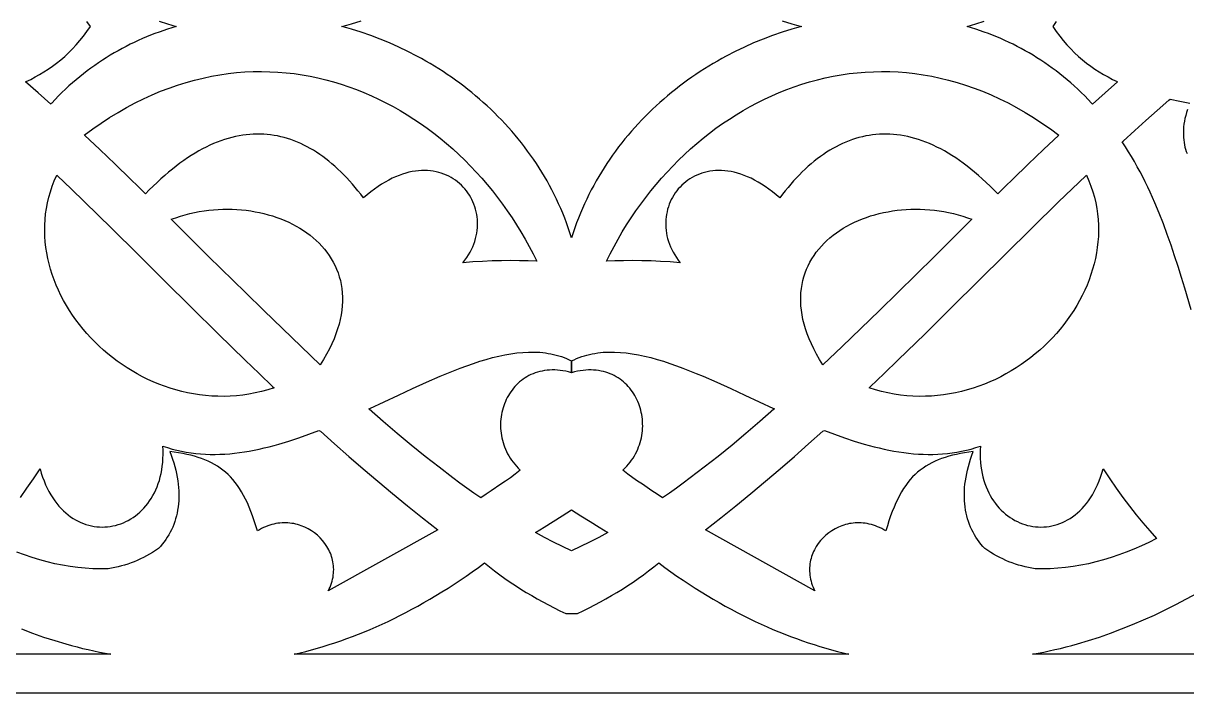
# Model space of a CAD drawing. Extents: x -170 to 170, y -20 to 44.
# Drawn here: x -111.3 to -55.6, y -20.5 to 11.5 of the extents above; entities that cross this region are included whole.
import ezdxf

# ---------------------------------------------------------------- set-up
doc = ezdxf.new("R2010")
doc.units = 0
doc.header["$MEASUREMENT"] = 0
doc.layers.add('LAYER_1', color=18, linetype='CONTINUOUS')

msp = doc.modelspace()

# ---------------------------------------------------------------- linework, layer by layer
at = {"layer": 'LAYER_1'}
for points in [[(-104.781, 11.623), (-104.376, 11.486), (-103.967, 11.362), (-104.376, 11.238), (-104.781, 11.101), (-104.982, 11.027), (-105.183, 10.95), (-105.382, 10.869), (-105.58, 10.785), (-105.777, 10.698), (-105.973, 10.607), (-106.168, 10.513), (-106.361, 10.415), (-106.553, 10.314), (-106.744, 10.209), (-106.934, 10.101), (-107.122, 9.989), (-107.309, 9.874), (-107.495, 9.755), (-107.679, 9.632), (-107.861, 9.506), (-108.042, 9.376), (-108.221, 9.243), (-108.399, 9.106), (-108.575, 8.965), (-108.749, 8.821), (-108.922, 8.673), (-109.092, 8.521), (-109.261, 8.366), (-109.428, 8.206), (-109.593, 8.043), (-109.757, 7.877), (-109.918, 7.706), (-109.941, 7.681), (-109.965, 7.659), (-110.567, 8.196), (-111.166, 8.72), (-111.139, 8.734), (-110.922, 8.839), (-110.707, 8.951), (-110.496, 9.069), (-110.288, 9.195), (-110.082, 9.327), (-109.881, 9.467), (-109.682, 9.615), (-109.487, 9.772), (-109.296, 9.936), (-109.109, 10.11), (-108.925, 10.294), (-108.745, 10.487), (-108.569, 10.69), (-108.398, 10.903), (-108.23, 11.127), (-108.067, 11.362), (-108.23, 11.597)], [(-74.976, 11.636), (-74.515, 11.492), (-74.283, 11.425), (-74.05, 11.362), (-74.283, 11.298), (-74.515, 11.232), (-74.976, 11.088), (-75.433, 10.93), (-75.886, 10.76), (-76.334, 10.576), (-76.777, 10.379), (-77.214, 10.169), (-77.644, 9.947), (-77.857, 9.832), (-78.069, 9.713), (-78.278, 9.591), (-78.486, 9.466), (-78.692, 9.338), (-78.896, 9.207), (-79.098, 9.073), (-79.298, 8.936), (-79.496, 8.796), (-79.692, 8.653), (-79.886, 8.508), (-80.077, 8.359), (-80.266, 8.208), (-80.453, 8.053), (-80.638, 7.896), (-80.82, 7.736), (-80.999, 7.574), (-81.176, 7.408), (-81.351, 7.24), (-81.523, 7.069), (-81.692, 6.896), (-81.858, 6.719), (-82.022, 6.54), (-82.182, 6.359), (-82.34, 6.175), (-82.495, 5.988), (-82.647, 5.799), (-82.795, 5.607), (-82.941, 5.412), (-83.083, 5.215), (-83.222, 5.016), (-83.358, 4.814), (-83.491, 4.61), (-83.62, 4.403), (-83.746, 4.194), (-83.868, 3.983), (-83.987, 3.769), (-84.102, 3.553), (-84.213, 3.334), (-84.321, 3.113), (-84.425, 2.89), (-84.525, 2.665), (-84.621, 2.437), (-84.714, 2.207), (-84.802, 1.975), (-84.886, 1.741), (-84.967, 1.505), (-85.044, 1.266), (-85.122, 1.505), (-85.202, 1.741), (-85.286, 1.975), (-85.375, 2.207), (-85.467, 2.437), (-85.563, 2.665), (-85.664, 2.89), (-85.767, 3.113), (-85.875, 3.334), (-85.987, 3.553), (-86.102, 3.769), (-86.22, 3.983), (-86.343, 4.194), (-86.468, 4.403), (-86.597, 4.61), (-86.73, 4.814), (-86.866, 5.016), (-87.005, 5.215), (-87.147, 5.412), (-87.293, 5.607), (-87.442, 5.799), (-87.594, 5.988), (-87.748, 6.175), (-87.906, 6.359), (-88.067, 6.54), (-88.23, 6.719), (-88.397, 6.896), (-88.566, 7.069), (-88.738, 7.24), (-88.912, 7.408), (-89.089, 7.574), (-89.269, 7.736), (-89.451, 7.896), (-89.635, 8.053), (-89.822, 8.208), (-90.011, 8.359), (-90.203, 8.508), (-90.396, 8.653), (-90.592, 8.796), (-90.79, 8.936), (-90.99, 9.073), (-91.192, 9.207), (-91.396, 9.338), (-91.602, 9.466), (-91.81, 9.591), (-92.02, 9.713), (-92.231, 9.832), (-92.444, 9.947), (-92.875, 10.169), (-93.312, 10.379), (-93.754, 10.576), (-94.202, 10.76), (-94.655, 10.93), (-95.112, 11.088), (-95.573, 11.232), (-95.805, 11.298), (-96.038, 11.362), (-95.805, 11.425), (-95.573, 11.492), (-95.112, 11.636)], [(-61.858, 11.597), (-62.021, 11.362), (-61.858, 11.127), (-61.691, 10.903), (-61.519, 10.69), (-61.343, 10.487), (-61.164, 10.294), (-60.98, 10.11), (-60.792, 9.936), (-60.601, 9.772), (-60.406, 9.615), (-60.208, 9.467), (-60.006, 9.327), (-59.801, 9.195), (-59.592, 9.069), (-59.381, 8.951), (-59.167, 8.839), (-58.949, 8.734), (-58.923, 8.72), (-59.521, 8.196), (-60.123, 7.659), (-60.147, 7.681), (-60.171, 7.706), (-60.332, 7.877), (-60.495, 8.043), (-60.66, 8.206), (-60.827, 8.366), (-60.996, 8.521), (-61.167, 8.673), (-61.339, 8.821), (-61.514, 8.965), (-61.69, 9.106), (-61.867, 9.243), (-62.047, 9.376), (-62.227, 9.506), (-62.41, 9.632), (-62.594, 9.755), (-62.779, 9.874), (-62.966, 9.989), (-63.154, 10.101), (-63.344, 10.209), (-63.535, 10.314), (-63.727, 10.415), (-63.921, 10.513), (-64.115, 10.607), (-64.311, 10.698), (-64.508, 10.785), (-64.706, 10.869), (-64.906, 10.95), (-65.106, 11.027), (-65.307, 11.101), (-65.712, 11.238), (-66.121, 11.362), (-65.712, 11.486), (-65.307, 11.623)], [(-55.408, -2.18), (-55.712, -1.148), (-55.868, -0.631), (-56.027, -0.115), (-56.193, 0.4), (-56.364, 0.913), (-56.544, 1.425), (-56.732, 1.934), (-56.93, 2.44), (-57.14, 2.942), (-57.361, 3.44), (-57.477, 3.688), (-57.597, 3.934), (-57.72, 4.179), (-57.847, 4.422), (-57.978, 4.664), (-58.113, 4.905), (-58.253, 5.143), (-58.397, 5.381), (-58.545, 5.616), (-58.698, 5.85), (-58.655, 5.89), (-58.104, 6.391), (-57.567, 6.874), (-57.027, 7.352), (-56.469, 7.837), (-56.407, 7.89), (-55.941, 7.788), (-55.474, 7.693)], [(-55.582, 7.397), (-55.627, 7.252), (-55.665, 7.11), (-55.698, 6.969), (-55.725, 6.832), (-55.746, 6.697), (-55.762, 6.564), (-55.772, 6.434), (-55.777, 6.307), (-55.776, 6.183), (-55.771, 6.061), (-55.76, 5.943), (-55.744, 5.827), (-55.724, 5.714), (-55.699, 5.604), (-55.67, 5.497), (-55.636, 5.394), (-55.597, 5.294)], [(-111.417, -11.144), (-111.101, -10.706), (-110.788, -10.252), (-110.476, -9.781), (-110.418, -9.982), (-110.354, -10.175), (-110.285, -10.36), (-110.211, -10.538), (-110.132, -10.707), (-110.049, -10.869), (-109.962, -11.023), (-109.87, -11.169), (-109.775, -11.308), (-109.676, -11.439), (-109.573, -11.563), (-109.468, -11.679), (-109.359, -11.788), (-109.247, -11.889), (-109.133, -11.983), (-109.016, -12.07), (-108.898, -12.149), (-108.777, -12.222), (-108.654, -12.287), (-108.53, -12.345), (-108.404, -12.396), (-108.277, -12.441), (-108.149, -12.478), (-108.02, -12.509), (-107.891, -12.532), (-107.761, -12.549), (-107.632, -12.559), (-107.502, -12.563), (-107.372, -12.56), (-107.243, -12.55), (-107.115, -12.534), (-106.987, -12.512), (-106.861, -12.483), (-106.736, -12.448), (-106.612, -12.406), (-106.49, -12.358), (-106.37, -12.304), (-106.252, -12.244), (-106.136, -12.178), (-106.023, -12.106), (-105.913, -12.027), (-105.805, -11.943), (-105.701, -11.853), (-105.6, -11.757), (-105.502, -11.655), (-105.409, -11.548), (-105.319, -11.435), (-105.233, -11.316), (-105.152, -11.192), (-105.075, -11.062), (-105.004, -10.926), (-104.937, -10.786), (-104.875, -10.639), (-104.819, -10.488), (-104.768, -10.331), (-104.723, -10.169), (-104.685, -10.002), (-104.652, -9.83), (-104.626, -9.652), (-104.606, -9.47), (-104.594, -9.283), (-104.588, -9.09), (-104.59, -8.893), (-104.599, -8.691), (-104.377, -8.766), (-104.154, -8.832), (-103.929, -8.89), (-103.704, -8.94), (-103.478, -8.983), (-103.25, -9.018), (-103.022, -9.046), (-102.793, -9.067), (-102.563, -9.081), (-102.333, -9.089), (-102.101, -9.09), (-101.869, -9.084), (-101.636, -9.073), (-101.403, -9.056), (-101.169, -9.032), (-100.935, -9.004), (-100.7, -8.97), (-100.464, -8.931), (-100.228, -8.887), (-99.992, -8.838), (-99.756, -8.784), (-99.519, -8.726), (-99.282, -8.664), (-99.044, -8.598), (-98.569, -8.454), (-98.094, -8.296), (-97.619, -8.126), (-97.144, -7.945), (-97.057, -7.974), (-96.384, -8.58), (-95.703, -9.183), (-95.015, -9.78), (-94.319, -10.373), (-93.615, -10.961), (-92.902, -11.544), (-92.18, -12.121), (-91.447, -12.691), (-96.685, -15.616), (-96.638, -15.523), (-96.596, -15.429), (-96.559, -15.335), (-96.527, -15.241), (-96.5, -15.148), (-96.477, -15.054), (-96.458, -14.961), (-96.444, -14.868), (-96.434, -14.775), (-96.429, -14.683), (-96.427, -14.592), (-96.43, -14.501), (-96.436, -14.411), (-96.447, -14.322), (-96.461, -14.233), (-96.479, -14.146), (-96.501, -14.06), (-96.526, -13.975), (-96.555, -13.891), (-96.587, -13.808), (-96.622, -13.727), (-96.661, -13.648), (-96.747, -13.493), (-96.846, -13.346), (-96.955, -13.206), (-97.075, -13.075), (-97.205, -12.952), (-97.344, -12.839), (-97.492, -12.737), (-97.648, -12.645), (-97.81, -12.565), (-97.979, -12.497), (-98.066, -12.468), (-98.154, -12.442), (-98.244, -12.42), (-98.334, -12.401), (-98.426, -12.386), (-98.519, -12.374), (-98.613, -12.366), (-98.707, -12.362), (-98.803, -12.362), (-98.899, -12.365), (-98.996, -12.373), (-99.093, -12.385), (-99.191, -12.401), (-99.289, -12.422), (-99.387, -12.447), (-99.486, -12.476), (-99.584, -12.51), (-99.683, -12.548), (-99.782, -12.592), (-99.88, -12.64), (-99.978, -12.693), (-100.076, -12.751), (-100.15, -12.5), (-100.227, -12.261), (-100.305, -12.033), (-100.386, -11.815), (-100.469, -11.608), (-100.555, -11.412), (-100.644, -11.225), (-100.736, -11.047), (-100.831, -10.879), (-100.93, -10.72), (-101.032, -10.57), (-101.137, -10.428), (-101.247, -10.295), (-101.36, -10.169), (-101.478, -10.051), (-101.6, -9.941), (-101.726, -9.838), (-101.857, -9.741), (-101.993, -9.651), (-102.134, -9.567), (-102.279, -9.49), (-102.43, -9.418), (-102.587, -9.351), (-102.749, -9.29), (-102.916, -9.233), (-103.09, -9.181), (-103.269, -9.133), (-103.455, -9.09), (-103.647, -9.05), (-103.846, -9.014), (-104.051, -8.981), (-104.263, -8.951), (-104.195, -9.132), (-104.133, -9.312), (-104.078, -9.49), (-104.028, -9.665), (-103.984, -9.839), (-103.945, -10.011), (-103.913, -10.18), (-103.886, -10.348), (-103.865, -10.513), (-103.849, -10.676), (-103.839, -10.836), (-103.835, -10.995), (-103.835, -11.15), (-103.842, -11.304), (-103.853, -11.455), (-103.87, -11.603), (-103.892, -11.749), (-103.919, -11.892), (-103.951, -12.032), (-103.989, -12.17), (-104.031, -12.304), (-104.078, -12.436), (-104.13, -12.565), (-104.188, -12.692), (-104.249, -12.815), (-104.316, -12.935), (-104.388, -13.052), (-104.464, -13.166), (-104.544, -13.276), (-104.629, -13.384), (-104.719, -13.488), (-104.813, -13.589), (-104.953, -13.684), (-105.094, -13.775), (-105.237, -13.861), (-105.381, -13.942), (-105.526, -14.019), (-105.673, -14.09), (-105.821, -14.158), (-105.971, -14.22), (-106.122, -14.278), (-106.274, -14.331), (-106.428, -14.379), (-106.583, -14.423), (-106.74, -14.463), (-106.898, -14.498), (-107.057, -14.528), (-107.217, -14.554), (-107.4, -14.56), (-107.582, -14.561), (-107.947, -14.554), (-108.311, -14.533), (-108.675, -14.498), (-109.039, -14.45), (-109.403, -14.389), (-109.766, -14.315), (-110.13, -14.228), (-110.493, -14.13), (-110.856, -14.019), (-111.219, -13.896), (-111.581, -13.762)], [(-48.409, -18.638), (-63, -18.638), (-62.729, -18.59), (-62.459, -18.539), (-62.189, -18.483), (-61.92, -18.424), (-61.651, -18.361), (-61.383, -18.294), (-61.115, -18.224), (-60.848, -18.15), (-60.315, -17.992), (-59.784, -17.82), (-59.255, -17.635), (-58.729, -17.436), (-58.204, -17.226), (-57.683, -17.003), (-57.163, -16.768), (-56.646, -16.521), (-56.131, -16.263), (-55.619, -15.995), (-55.109, -15.716)], [(-111.36, -17.436), (-110.833, -17.635), (-110.305, -17.82), (-109.774, -17.992), (-109.241, -18.15), (-108.974, -18.224), (-108.706, -18.294), (-108.437, -18.361), (-108.169, -18.424), (-107.899, -18.483), (-107.63, -18.539), (-107.359, -18.59), (-107.089, -18.638), (-121.679, -18.638)], [(-170.138, -20.482), (170.235, -20.482)]]:
    msp.add_lwpolyline(points, dxfattribs=at)
for points in [[(-99.486, 9.205), (-99.095, 9.186), (-98.707, 9.154), (-98.321, 9.11), (-97.937, 9.054), (-97.556, 8.987), (-97.178, 8.909), (-96.803, 8.819), (-96.432, 8.718), (-96.063, 8.607), (-95.698, 8.484), (-95.337, 8.352), (-94.979, 8.209), (-94.625, 8.056), (-94.275, 7.894), (-93.929, 7.722), (-93.588, 7.54), (-93.251, 7.349), (-92.919, 7.149), (-92.591, 6.94), (-92.269, 6.723), (-91.951, 6.497), (-91.639, 6.262), (-91.332, 6.02), (-91.03, 5.77), (-90.734, 5.512), (-90.444, 5.247), (-90.16, 4.974), (-89.882, 4.694), (-89.61, 4.407), (-89.345, 4.114), (-89.086, 3.814), (-88.834, 3.508), (-88.589, 3.195), (-88.35, 2.877), (-88.119, 2.553), (-87.895, 2.223), (-87.678, 1.888), (-87.469, 1.548), (-87.268, 1.202), (-87.074, 0.852), (-86.888, 0.498), (-86.711, 0.139), (-87.117, 0.157), (-87.534, 0.169), (-87.961, 0.173), (-88.398, 0.169), (-88.845, 0.157), (-89.302, 0.137), (-89.768, 0.108), (-90.242, 0.069), (-90.146, 0.193), (-90.057, 0.319), (-89.976, 0.446), (-89.902, 0.574), (-89.835, 0.703), (-89.776, 0.833), (-89.723, 0.964), (-89.678, 1.095), (-89.639, 1.226), (-89.608, 1.357), (-89.583, 1.489), (-89.564, 1.619), (-89.552, 1.749), (-89.546, 1.879), (-89.547, 2.007), (-89.554, 2.135), (-89.566, 2.261), (-89.585, 2.385), (-89.609, 2.508), (-89.64, 2.629), (-89.675, 2.748), (-89.716, 2.864), (-89.763, 2.978), (-89.815, 3.09), (-89.872, 3.198), (-89.934, 3.304), (-90.001, 3.406), (-90.073, 3.505), (-90.15, 3.6), (-90.231, 3.692), (-90.317, 3.779), (-90.408, 3.863), (-90.502, 3.942), (-90.601, 4.016), (-90.704, 4.085), (-90.811, 4.15), (-90.922, 4.21), (-91.037, 4.264), (-91.155, 4.312), (-91.277, 4.355), (-91.402, 4.392), (-91.531, 4.423), (-91.663, 4.448), (-91.799, 4.466), (-91.937, 4.477), (-92.078, 4.482), (-92.222, 4.479), (-92.369, 4.47), (-92.518, 4.452), (-92.67, 4.428), (-92.825, 4.395), (-92.981, 4.354), (-93.14, 4.305), (-93.301, 4.248), (-93.464, 4.182), (-93.629, 4.108), (-93.796, 4.024), (-93.964, 3.931), (-94.134, 3.829), (-94.305, 3.718), (-94.478, 3.596), (-94.652, 3.465), (-94.827, 3.324), (-95.003, 3.172), (-95.133, 3.344), (-95.265, 3.511), (-95.398, 3.674), (-95.532, 3.832), (-95.668, 3.986), (-95.805, 4.134), (-95.943, 4.278), (-96.082, 4.417), (-96.223, 4.552), (-96.365, 4.681), (-96.508, 4.806), (-96.653, 4.925), (-96.798, 5.04), (-96.945, 5.149), (-97.093, 5.253), (-97.242, 5.353), (-97.393, 5.447), (-97.544, 5.536), (-97.697, 5.619), (-97.85, 5.698), (-98.005, 5.771), (-98.16, 5.839), (-98.317, 5.901), (-98.475, 5.958), (-98.634, 6.01), (-98.793, 6.056), (-98.954, 6.096), (-99.116, 6.131), (-99.278, 6.161), (-99.442, 6.185), (-99.606, 6.203), (-99.772, 6.215), (-99.938, 6.221), (-100.105, 6.222), (-100.273, 6.217), (-100.441, 6.206), (-100.611, 6.189), (-100.781, 6.166), (-100.952, 6.138), (-101.124, 6.103), (-101.297, 6.062), (-101.47, 6.015), (-101.644, 5.962), (-101.818, 5.902), (-101.994, 5.837), (-102.17, 5.765), (-102.346, 5.687), (-102.524, 5.602), (-102.702, 5.512), (-102.88, 5.414), (-103.059, 5.311), (-103.239, 5.201), (-103.419, 5.084), (-103.6, 4.961), (-103.781, 4.831), (-103.962, 4.695), (-104.145, 4.552), (-104.327, 4.402), (-104.51, 4.245), (-104.694, 4.082), (-104.878, 3.912), (-105.062, 3.735), (-105.247, 3.551), (-105.432, 3.36), (-105.788, 3.717), (-106.149, 4.074), (-106.884, 4.783), (-107.622, 5.481), (-108.351, 6.167), (-108.358, 6.172), (-107.954, 6.468), (-107.55, 6.749), (-107.145, 7.013), (-106.739, 7.261), (-106.333, 7.493), (-105.926, 7.71), (-105.519, 7.911), (-105.112, 8.097), (-104.705, 8.267), (-104.298, 8.423), (-103.892, 8.565), (-103.486, 8.691), (-103.08, 8.804), (-102.676, 8.902), (-102.272, 8.987), (-101.87, 9.058), (-101.469, 9.115), (-101.069, 9.159), (-100.67, 9.19), (-100.274, 9.208), (-99.879, 9.213)], [(-69.815, 9.208), (-69.418, 9.19), (-69.02, 9.159), (-68.62, 9.115), (-68.219, 9.058), (-67.816, 8.987), (-67.413, 8.902), (-67.008, 8.804), (-66.603, 8.691), (-66.197, 8.565), (-65.79, 8.423), (-65.384, 8.267), (-64.977, 8.097), (-64.57, 7.911), (-64.163, 7.71), (-63.756, 7.493), (-63.349, 7.261), (-62.944, 7.013), (-62.539, 6.749), (-62.134, 6.468), (-61.731, 6.172), (-61.737, 6.167), (-62.466, 5.481), (-63.205, 4.783), (-63.939, 4.074), (-64.301, 3.717), (-64.656, 3.36), (-64.842, 3.551), (-65.026, 3.735), (-65.211, 3.912), (-65.395, 4.082), (-65.578, 4.245), (-65.761, 4.402), (-65.944, 4.552), (-66.126, 4.695), (-66.308, 4.831), (-66.489, 4.961), (-66.669, 5.084), (-66.85, 5.201), (-67.029, 5.311), (-67.208, 5.414), (-67.387, 5.512), (-67.565, 5.602), (-67.742, 5.687), (-67.919, 5.765), (-68.095, 5.837), (-68.27, 5.902), (-68.445, 5.962), (-68.619, 6.015), (-68.792, 6.062), (-68.964, 6.103), (-69.136, 6.138), (-69.307, 6.166), (-69.478, 6.189), (-69.647, 6.206), (-69.816, 6.217), (-69.984, 6.222), (-70.151, 6.221), (-70.317, 6.215), (-70.482, 6.203), (-70.646, 6.185), (-70.81, 6.161), (-70.973, 6.131), (-71.134, 6.096), (-71.295, 6.056), (-71.455, 6.01), (-71.613, 5.958), (-71.771, 5.901), (-71.928, 5.839), (-72.084, 5.771), (-72.238, 5.698), (-72.392, 5.619), (-72.544, 5.536), (-72.696, 5.447), (-72.846, 5.353), (-72.995, 5.253), (-73.143, 5.149), (-73.29, 5.04), (-73.436, 4.925), (-73.58, 4.806), (-73.723, 4.681), (-73.865, 4.552), (-74.006, 4.417), (-74.146, 4.278), (-74.284, 4.134), (-74.421, 3.986), (-74.556, 3.832), (-74.691, 3.674), (-74.824, 3.511), (-74.955, 3.344), (-75.085, 3.172), (-75.261, 3.324), (-75.437, 3.465), (-75.61, 3.596), (-75.783, 3.718), (-75.954, 3.829), (-76.124, 3.931), (-76.293, 4.024), (-76.459, 4.108), (-76.624, 4.182), (-76.787, 4.248), (-76.948, 4.305), (-77.107, 4.354), (-77.264, 4.395), (-77.418, 4.428), (-77.57, 4.452), (-77.719, 4.47), (-77.866, 4.479), (-78.01, 4.482), (-78.152, 4.477), (-78.29, 4.466), (-78.425, 4.448), (-78.557, 4.423), (-78.686, 4.392), (-78.811, 4.355), (-78.933, 4.312), (-79.052, 4.264), (-79.166, 4.21), (-79.277, 4.15), (-79.384, 4.085), (-79.487, 4.016), (-79.586, 3.942), (-79.681, 3.863), (-79.771, 3.779), (-79.857, 3.692), (-79.938, 3.6), (-80.015, 3.505), (-80.087, 3.406), (-80.154, 3.304), (-80.216, 3.198), (-80.273, 3.09), (-80.325, 2.978), (-80.372, 2.864), (-80.413, 2.748), (-80.449, 2.629), (-80.479, 2.508), (-80.503, 2.385), (-80.522, 2.261), (-80.535, 2.135), (-80.541, 2.007), (-80.542, 1.879), (-80.536, 1.749), (-80.524, 1.619), (-80.506, 1.489), (-80.481, 1.357), (-80.449, 1.226), (-80.41, 1.095), (-80.365, 0.964), (-80.313, 0.833), (-80.253, 0.703), (-80.187, 0.574), (-80.113, 0.446), (-80.031, 0.319), (-79.943, 0.193), (-79.846, 0.069), (-80.321, 0.108), (-80.787, 0.137), (-81.243, 0.157), (-81.69, 0.169), (-82.128, 0.173), (-82.555, 0.169), (-82.972, 0.157), (-83.377, 0.139), (-83.2, 0.498), (-83.014, 0.852), (-82.821, 1.202), (-82.619, 1.548), (-82.41, 1.888), (-82.194, 2.223), (-81.97, 2.553), (-81.738, 2.877), (-81.5, 3.195), (-81.254, 3.508), (-81.002, 3.814), (-80.743, 4.114), (-80.478, 4.407), (-80.206, 4.694), (-79.928, 4.974), (-79.644, 5.247), (-79.354, 5.512), (-79.058, 5.77), (-78.757, 6.02), (-78.45, 6.262), (-78.137, 6.497), (-77.82, 6.723), (-77.497, 6.94), (-77.17, 7.149), (-76.837, 7.349), (-76.5, 7.54), (-76.159, 7.722), (-75.813, 7.894), (-75.463, 8.056), (-75.11, 8.209), (-74.752, 8.352), (-74.39, 8.484), (-74.025, 8.607), (-73.657, 8.718), (-73.285, 8.819), (-72.91, 8.909), (-72.532, 8.987), (-72.151, 9.054), (-71.768, 9.11), (-71.382, 9.154), (-70.993, 9.186), (-70.602, 9.205), (-70.21, 9.213)], [(-109.64, 4.22), (-108.99, 3.6), (-108.344, 2.978), (-107.062, 1.727), (-105.787, 0.469), (-104.515, -0.793), (-103.239, -2.059), (-101.955, -3.326), (-100.655, -4.593), (-99.998, -5.226), (-99.336, -5.858), (-99.275, -5.91), (-99.577, -6.004), (-99.878, -6.085), (-100.18, -6.154), (-100.48, -6.21), (-100.78, -6.254), (-101.079, -6.286), (-101.378, -6.307), (-101.674, -6.316), (-101.97, -6.314), (-102.263, -6.301), (-102.555, -6.278), (-102.844, -6.244), (-103.131, -6.2), (-103.416, -6.145), (-103.697, -6.081), (-103.976, -6.007), (-104.251, -5.924), (-104.524, -5.832), (-104.792, -5.731), (-105.057, -5.622), (-105.317, -5.504), (-105.573, -5.377), (-105.825, -5.243), (-106.072, -5.101), (-106.314, -4.952), (-106.551, -4.795), (-106.783, -4.632), (-107.009, -4.461), (-107.23, -4.284), (-107.444, -4.101), (-107.653, -3.912), (-107.855, -3.716), (-108.05, -3.515), (-108.238, -3.309), (-108.42, -3.097), (-108.594, -2.881), (-108.761, -2.66), (-108.92, -2.434), (-109.071, -2.204), (-109.215, -1.97), (-109.35, -1.732), (-109.476, -1.491), (-109.594, -1.246), (-109.702, -0.998), (-109.802, -0.747), (-109.892, -0.494), (-109.973, -0.238), (-110.044, 0.02), (-110.105, 0.28), (-110.156, 0.541), (-110.196, 0.804), (-110.226, 1.069), (-110.245, 1.334), (-110.253, 1.601), (-110.249, 1.867), (-110.235, 2.135), (-110.208, 2.402), (-110.17, 2.669), (-110.119, 2.936), (-110.056, 3.202), (-109.981, 3.468), (-109.893, 3.732), (-109.792, 3.995), (-109.678, 4.257)], [(-60.296, 3.995), (-60.195, 3.732), (-60.107, 3.468), (-60.032, 3.202), (-59.969, 2.936), (-59.919, 2.669), (-59.88, 2.402), (-59.854, 2.135), (-59.839, 1.867), (-59.836, 1.601), (-59.843, 1.334), (-59.862, 1.069), (-59.892, 0.804), (-59.933, 0.541), (-59.983, 0.28), (-60.044, 0.02), (-60.115, -0.238), (-60.196, -0.494), (-60.286, -0.747), (-60.386, -0.998), (-60.495, -1.246), (-60.612, -1.491), (-60.739, -1.732), (-60.874, -1.97), (-61.017, -2.204), (-61.168, -2.434), (-61.327, -2.66), (-61.494, -2.881), (-61.669, -3.097), (-61.85, -3.309), (-62.039, -3.515), (-62.234, -3.716), (-62.436, -3.912), (-62.644, -4.101), (-62.859, -4.284), (-63.079, -4.461), (-63.305, -4.632), (-63.537, -4.795), (-63.774, -4.952), (-64.016, -5.101), (-64.263, -5.243), (-64.515, -5.377), (-64.771, -5.504), (-65.032, -5.622), (-65.296, -5.731), (-65.565, -5.832), (-65.837, -5.924), (-66.112, -6.007), (-66.391, -6.081), (-66.673, -6.145), (-66.957, -6.2), (-67.244, -6.244), (-67.534, -6.278), (-67.825, -6.301), (-68.119, -6.314), (-68.414, -6.316), (-68.711, -6.307), (-69.009, -6.286), (-69.308, -6.254), (-69.608, -6.21), (-69.909, -6.154), (-70.21, -6.085), (-70.511, -6.004), (-70.813, -5.91), (-70.753, -5.858), (-70.09, -5.226), (-69.433, -4.593), (-68.134, -3.326), (-66.849, -2.059), (-65.574, -0.793), (-64.301, 0.469), (-63.027, 1.727), (-61.744, 2.978), (-61.098, 3.6), (-60.448, 4.22), (-60.411, 4.257)], [(-101.277, 2.63), (-101.054, 2.619), (-100.834, 2.602), (-100.614, 2.579), (-100.397, 2.549), (-100.183, 2.513), (-99.97, 2.47), (-99.761, 2.422), (-99.555, 2.367), (-99.352, 2.307), (-99.152, 2.24), (-98.956, 2.168), (-98.765, 2.089), (-98.577, 2.005), (-98.394, 1.916), (-98.216, 1.82), (-98.043, 1.719), (-97.875, 1.613), (-97.713, 1.501), (-97.556, 1.384), (-97.406, 1.261), (-97.262, 1.134), (-97.124, 1.001), (-96.993, 0.863), (-96.869, 0.72), (-96.752, 0.572), (-96.643, 0.419), (-96.541, 0.261), (-96.447, 0.099), (-96.362, -0.069), (-96.285, -0.24), (-96.217, -0.417), (-96.158, -0.598), (-96.108, -0.783), (-96.067, -0.973), (-96.037, -1.167), (-96.016, -1.365), (-96.005, -1.567), (-96.005, -1.774), (-96.016, -1.984), (-96.037, -2.199), (-96.07, -2.417), (-96.114, -2.639), (-96.17, -2.865), (-96.237, -3.095), (-96.317, -3.329), (-96.41, -3.566), (-96.515, -3.806), (-96.633, -4.05), (-96.764, -4.297), (-96.908, -4.548), (-97.066, -4.802), (-97.983, -3.938), (-98.883, -3.077), (-99.771, -2.218), (-100.651, -1.357), (-102.411, 0.378), (-104.199, 2.147), (-103.979, 2.226), (-103.757, 2.299), (-103.534, 2.364), (-103.309, 2.422), (-103.084, 2.473), (-102.857, 2.516), (-102.631, 2.553), (-102.404, 2.583), (-102.178, 2.606), (-101.951, 2.622), (-101.726, 2.631), (-101.501, 2.634)], [(-68.363, 2.631), (-68.137, 2.622), (-67.911, 2.606), (-67.684, 2.583), (-67.457, 2.553), (-67.231, 2.516), (-67.005, 2.473), (-66.779, 2.422), (-66.555, 2.364), (-66.331, 2.299), (-66.109, 2.226), (-65.889, 2.147), (-67.678, 0.378), (-69.437, -1.357), (-70.318, -2.218), (-71.206, -3.077), (-72.105, -3.938), (-73.022, -4.802), (-73.18, -4.548), (-73.325, -4.297), (-73.456, -4.05), (-73.574, -3.806), (-73.679, -3.566), (-73.771, -3.329), (-73.851, -3.095), (-73.919, -2.865), (-73.975, -2.639), (-74.019, -2.417), (-74.051, -2.199), (-74.073, -1.984), (-74.083, -1.774), (-74.083, -1.567), (-74.073, -1.365), (-74.052, -1.167), (-74.021, -0.973), (-73.98, -0.783), (-73.93, -0.598), (-73.871, -0.417), (-73.803, -0.24), (-73.726, -0.069), (-73.641, 0.099), (-73.547, 0.261), (-73.446, 0.419), (-73.336, 0.572), (-73.22, 0.72), (-73.096, 0.863), (-72.965, 1.001), (-72.827, 1.134), (-72.683, 1.261), (-72.532, 1.384), (-72.375, 1.501), (-72.213, 1.613), (-72.045, 1.719), (-71.872, 1.82), (-71.694, 1.916), (-71.511, 2.005), (-71.324, 2.089), (-71.132, 2.168), (-70.936, 2.24), (-70.737, 2.307), (-70.534, 2.367), (-70.327, 2.422), (-70.118, 2.47), (-69.906, 2.513), (-69.691, 2.549), (-69.474, 2.579), (-69.255, 2.602), (-69.034, 2.619), (-68.811, 2.63), (-68.588, 2.634)], [(-86.692, -4.202), (-86.558, -4.211), (-86.425, -4.223), (-86.294, -4.239), (-86.163, -4.259), (-86.034, -4.283), (-85.906, -4.311), (-85.779, -4.342), (-85.654, -4.378), (-85.53, -4.418), (-85.407, -4.463), (-85.285, -4.512), (-85.165, -4.565), (-85.046, -4.623), (-85.046, -5.188), (-85.186, -5.15), (-85.323, -5.119), (-85.459, -5.094), (-85.592, -5.075), (-85.722, -5.062), (-85.85, -5.055), (-85.976, -5.054), (-86.099, -5.059), (-86.22, -5.068), (-86.337, -5.084), (-86.453, -5.104), (-86.565, -5.129), (-86.675, -5.159), (-86.782, -5.194), (-86.886, -5.234), (-86.987, -5.278), (-87.085, -5.326), (-87.18, -5.378), (-87.272, -5.435), (-87.361, -5.495), (-87.447, -5.559), (-87.529, -5.627), (-87.609, -5.698), (-87.685, -5.772), (-87.757, -5.85), (-87.827, -5.93), (-87.893, -6.014), (-87.955, -6.1), (-88.014, -6.189), (-88.069, -6.28), (-88.121, -6.374), (-88.169, -6.47), (-88.214, -6.568), (-88.254, -6.668), (-88.291, -6.769), (-88.324, -6.872), (-88.353, -6.977), (-88.379, -7.083), (-88.4, -7.19), (-88.417, -7.298), (-88.43, -7.407), (-88.439, -7.517), (-88.444, -7.628), (-88.444, -7.739), (-88.441, -7.85), (-88.433, -7.961), (-88.42, -8.073), (-88.404, -8.185), (-88.382, -8.296), (-88.357, -8.407), (-88.326, -8.517), (-88.292, -8.627), (-88.252, -8.736), (-88.208, -8.844), (-88.159, -8.951), (-88.106, -9.056), (-88.047, -9.16), (-87.984, -9.263), (-87.916, -9.364), (-87.842, -9.464), (-87.764, -9.561), (-87.681, -9.657), (-87.593, -9.75), (-87.499, -9.841), (-87.741, -10.03), (-87.975, -10.203), (-88.202, -10.363), (-88.428, -10.517), (-88.89, -10.827), (-89.133, -10.993), (-89.391, -11.174), (-89.723, -10.941), (-90.056, -10.703), (-90.389, -10.461), (-90.721, -10.214), (-91.386, -9.707), (-92.052, -9.183), (-92.718, -8.643), (-93.386, -8.086), (-94.055, -7.515), (-94.726, -6.929), (-94.747, -6.911), (-94.7, -6.889), (-93.33, -6.252), (-92.656, -5.94), (-91.991, -5.639), (-91.335, -5.354), (-91.011, -5.219), (-90.69, -5.089), (-90.372, -4.966), (-90.057, -4.849), (-89.745, -4.74), (-89.437, -4.64), (-89.132, -4.548), (-88.83, -4.465), (-88.532, -4.392), (-88.238, -4.33), (-87.947, -4.279), (-87.661, -4.239), (-87.379, -4.212), (-87.101, -4.198), (-86.827, -4.197)], [(-82.988, -4.198), (-82.71, -4.212), (-82.427, -4.239), (-82.141, -4.279), (-81.851, -4.33), (-81.557, -4.392), (-81.258, -4.465), (-80.957, -4.548), (-80.652, -4.64), (-80.343, -4.74), (-80.031, -4.849), (-79.716, -4.966), (-79.398, -5.089), (-79.077, -5.219), (-78.753, -5.354), (-78.098, -5.639), (-77.433, -5.94), (-76.759, -6.252), (-75.389, -6.889), (-75.341, -6.911), (-75.362, -6.929), (-76.033, -7.515), (-76.702, -8.086), (-77.37, -8.643), (-78.036, -9.183), (-78.702, -9.707), (-79.367, -10.214), (-79.7, -10.461), (-80.032, -10.703), (-80.365, -10.941), (-80.698, -11.174), (-80.955, -10.993), (-81.199, -10.827), (-81.66, -10.517), (-81.886, -10.363), (-82.114, -10.203), (-82.347, -10.03), (-82.589, -9.841), (-82.496, -9.75), (-82.408, -9.657), (-82.324, -9.561), (-82.246, -9.464), (-82.173, -9.364), (-82.105, -9.263), (-82.041, -9.16), (-81.983, -9.056), (-81.929, -8.951), (-81.88, -8.844), (-81.836, -8.736), (-81.797, -8.627), (-81.762, -8.517), (-81.732, -8.407), (-81.706, -8.296), (-81.685, -8.185), (-81.668, -8.073), (-81.656, -7.961), (-81.648, -7.85), (-81.644, -7.739), (-81.645, -7.628), (-81.649, -7.517), (-81.658, -7.407), (-81.672, -7.298), (-81.689, -7.19), (-81.71, -7.083), (-81.735, -6.977), (-81.764, -6.872), (-81.797, -6.769), (-81.834, -6.668), (-81.875, -6.568), (-81.919, -6.47), (-81.967, -6.374), (-82.019, -6.28), (-82.074, -6.189), (-82.133, -6.1), (-82.196, -6.014), (-82.262, -5.93), (-82.331, -5.85), (-82.404, -5.772), (-82.48, -5.698), (-82.559, -5.627), (-82.642, -5.559), (-82.728, -5.495), (-82.817, -5.435), (-82.909, -5.378), (-83.004, -5.326), (-83.102, -5.278), (-83.203, -5.234), (-83.307, -5.194), (-83.414, -5.159), (-83.523, -5.129), (-83.636, -5.104), (-83.751, -5.084), (-83.869, -5.068), (-83.989, -5.059), (-84.112, -5.054), (-84.238, -5.055), (-84.366, -5.062), (-84.497, -5.075), (-84.63, -5.094), (-84.765, -5.119), (-84.903, -5.15), (-85.043, -5.188), (-85.043, -4.623), (-84.924, -4.565), (-84.803, -4.512), (-84.682, -4.463), (-84.559, -4.418), (-84.434, -4.378), (-84.309, -4.342), (-84.182, -4.311), (-84.054, -4.283), (-83.925, -4.259), (-83.795, -4.239), (-83.663, -4.223), (-83.53, -4.211), (-83.396, -4.202), (-83.261, -4.197)], [(-72.47, -8.126), (-71.994, -8.296), (-71.519, -8.454), (-71.044, -8.598), (-70.807, -8.664), (-70.57, -8.726), (-70.333, -8.784), (-70.096, -8.838), (-69.86, -8.887), (-69.624, -8.931), (-69.389, -8.97), (-69.154, -9.004), (-68.919, -9.032), (-68.685, -9.056), (-68.452, -9.073), (-68.219, -9.084), (-67.987, -9.09), (-67.756, -9.089), (-67.525, -9.081), (-67.295, -9.067), (-67.066, -9.046), (-66.838, -9.018), (-66.611, -8.983), (-66.384, -8.94), (-66.159, -8.89), (-65.935, -8.832), (-65.711, -8.766), (-65.489, -8.691), (-65.498, -8.893), (-65.5, -9.09), (-65.495, -9.283), (-65.482, -9.47), (-65.462, -9.652), (-65.436, -9.83), (-65.404, -10.002), (-65.365, -10.169), (-65.32, -10.331), (-65.27, -10.488), (-65.213, -10.639), (-65.152, -10.786), (-65.085, -10.926), (-65.013, -11.062), (-64.936, -11.192), (-64.855, -11.316), (-64.77, -11.435), (-64.68, -11.548), (-64.586, -11.655), (-64.489, -11.757), (-64.388, -11.853), (-64.283, -11.943), (-64.176, -12.027), (-64.065, -12.106), (-63.952, -12.178), (-63.837, -12.244), (-63.719, -12.304), (-63.598, -12.358), (-63.476, -12.406), (-63.353, -12.448), (-63.228, -12.483), (-63.101, -12.512), (-62.974, -12.534), (-62.845, -12.55), (-62.716, -12.56), (-62.587, -12.563), (-62.457, -12.559), (-62.327, -12.549), (-62.197, -12.532), (-62.068, -12.509), (-61.939, -12.478), (-61.812, -12.441), (-61.685, -12.396), (-61.559, -12.345), (-61.434, -12.287), (-61.312, -12.222), (-61.191, -12.149), (-61.072, -12.07), (-60.955, -11.983), (-60.841, -11.889), (-60.729, -11.788), (-60.621, -11.679), (-60.515, -11.563), (-60.412, -11.439), (-60.313, -11.308), (-60.218, -11.169), (-60.127, -11.023), (-60.039, -10.869), (-59.956, -10.707), (-59.878, -10.538), (-59.804, -10.36), (-59.735, -10.175), (-59.671, -9.982), (-59.612, -9.781), (-59.3, -10.252), (-58.987, -10.706), (-58.672, -11.144), (-58.354, -11.567), (-58.035, -11.975), (-57.713, -12.369), (-57.387, -12.75), (-57.059, -13.118), (-57.421, -13.295), (-57.783, -13.461), (-58.145, -13.617), (-58.507, -13.762), (-58.87, -13.896), (-59.232, -14.019), (-59.595, -14.13), (-59.959, -14.228), (-60.322, -14.315), (-60.686, -14.389), (-61.049, -14.45), (-61.413, -14.498), (-61.777, -14.533), (-62.142, -14.554), (-62.506, -14.561), (-62.689, -14.56), (-62.871, -14.554), (-63.031, -14.528), (-63.191, -14.498), (-63.349, -14.463), (-63.505, -14.423), (-63.66, -14.379), (-63.814, -14.331), (-63.967, -14.278), (-64.118, -14.22), (-64.267, -14.158), (-64.416, -14.09), (-64.562, -14.019), (-64.708, -13.942), (-64.852, -13.861), (-64.994, -13.775), (-65.136, -13.684), (-65.275, -13.589), (-65.369, -13.488), (-65.459, -13.384), (-65.544, -13.276), (-65.625, -13.166), (-65.701, -13.052), (-65.772, -12.935), (-65.839, -12.815), (-65.901, -12.692), (-65.958, -12.565), (-66.01, -12.436), (-66.057, -12.304), (-66.1, -12.17), (-66.137, -12.032), (-66.169, -11.892), (-66.197, -11.749), (-66.219, -11.603), (-66.235, -11.455), (-66.247, -11.304), (-66.253, -11.15), (-66.254, -10.995), (-66.249, -10.836), (-66.239, -10.676), (-66.224, -10.513), (-66.202, -10.348), (-66.175, -10.18), (-66.143, -10.011), (-66.105, -9.839), (-66.061, -9.665), (-66.011, -9.49), (-65.955, -9.312), (-65.893, -9.132), (-65.826, -8.951), (-66.038, -8.981), (-66.243, -9.014), (-66.441, -9.05), (-66.633, -9.09), (-66.819, -9.133), (-66.999, -9.181), (-67.172, -9.233), (-67.34, -9.29), (-67.502, -9.351), (-67.658, -9.418), (-67.809, -9.49), (-67.955, -9.567), (-68.095, -9.651), (-68.231, -9.741), (-68.362, -9.838), (-68.488, -9.941), (-68.61, -10.051), (-68.728, -10.169), (-68.841, -10.295), (-68.951, -10.428), (-69.057, -10.57), (-69.159, -10.72), (-69.257, -10.879), (-69.352, -11.047), (-69.444, -11.225), (-69.533, -11.412), (-69.619, -11.608), (-69.703, -11.815), (-69.783, -12.033), (-69.862, -12.261), (-69.938, -12.5), (-70.012, -12.751), (-70.11, -12.693), (-70.208, -12.64), (-70.307, -12.592), (-70.405, -12.548), (-70.504, -12.51), (-70.603, -12.476), (-70.701, -12.447), (-70.8, -12.422), (-70.898, -12.401), (-70.995, -12.385), (-71.093, -12.373), (-71.189, -12.365), (-71.286, -12.362), (-71.381, -12.362), (-71.476, -12.366), (-71.569, -12.374), (-71.662, -12.386), (-71.754, -12.401), (-71.845, -12.42), (-71.934, -12.442), (-72.022, -12.468), (-72.109, -12.497), (-72.278, -12.565), (-72.441, -12.645), (-72.596, -12.737), (-72.744, -12.839), (-72.883, -12.952), (-73.013, -13.075), (-73.133, -13.206), (-73.243, -13.346), (-73.341, -13.493), (-73.428, -13.648), (-73.466, -13.727), (-73.502, -13.808), (-73.534, -13.891), (-73.562, -13.975), (-73.588, -14.06), (-73.609, -14.146), (-73.627, -14.233), (-73.641, -14.322), (-73.652, -14.411), (-73.659, -14.501), (-73.661, -14.592), (-73.66, -14.683), (-73.654, -14.775), (-73.644, -14.868), (-73.63, -14.961), (-73.612, -15.054), (-73.589, -15.148), (-73.561, -15.241), (-73.529, -15.335), (-73.492, -15.429), (-73.45, -15.523), (-73.404, -15.616), (-78.641, -12.691), (-77.909, -12.121), (-77.186, -11.544), (-76.473, -10.961), (-75.769, -10.373), (-75.073, -9.78), (-74.385, -9.183), (-73.705, -8.58), (-73.031, -7.974), (-72.945, -7.945)], [(-84.598, -12.023), (-84.161, -12.302), (-83.732, -12.567), (-83.314, -12.82), (-83.748, -13.057), (-84.181, -13.283), (-84.612, -13.498), (-85.044, -13.701), (-85.476, -13.498), (-85.908, -13.283), (-86.341, -13.057), (-86.775, -12.82), (-86.357, -12.567), (-85.928, -12.302), (-85.49, -12.023), (-85.044, -11.734)], [(-80.584, -14.494), (-80.293, -14.702), (-80.002, -14.904), (-79.711, -15.101), (-79.421, -15.293), (-79.132, -15.479), (-78.843, -15.661), (-78.554, -15.837), (-78.266, -16.009), (-77.979, -16.175), (-77.691, -16.337), (-77.405, -16.493), (-77.119, -16.645), (-76.833, -16.791), (-76.548, -16.933), (-76.263, -17.07), (-75.979, -17.203), (-75.695, -17.33), (-75.412, -17.453), (-75.129, -17.571), (-74.847, -17.685), (-74.565, -17.794), (-74.284, -17.898), (-74.003, -17.998), (-73.723, -18.093), (-73.443, -18.184), (-73.164, -18.271), (-72.885, -18.353), (-72.607, -18.431), (-72.329, -18.504), (-72.052, -18.573), (-71.775, -18.638), (-85.044, -18.638), (-98.313, -18.638), (-98.036, -18.573), (-97.759, -18.504), (-97.482, -18.431), (-97.203, -18.353), (-96.925, -18.271), (-96.646, -18.184), (-96.366, -18.093), (-96.086, -17.998), (-95.805, -17.898), (-95.524, -17.794), (-95.242, -17.685), (-94.96, -17.571), (-94.677, -17.453), (-94.394, -17.33), (-94.11, -17.203), (-93.826, -17.07), (-93.541, -16.933), (-93.256, -16.791), (-92.97, -16.645), (-92.684, -16.493), (-92.397, -16.337), (-92.11, -16.175), (-91.822, -16.009), (-91.534, -15.837), (-91.246, -15.661), (-90.956, -15.479), (-90.667, -15.293), (-90.377, -15.101), (-90.087, -14.904), (-89.796, -14.702), (-89.504, -14.494), (-89.213, -14.281), (-88.973, -14.472), (-88.73, -14.658), (-88.485, -14.84), (-88.237, -15.018), (-87.985, -15.191), (-87.731, -15.36), (-87.475, -15.525), (-87.215, -15.685), (-86.953, -15.842), (-86.689, -15.994), (-86.421, -16.142), (-86.151, -16.286), (-85.879, -16.426), (-85.603, -16.562), (-85.326, -16.694), (-84.763, -16.694), (-84.485, -16.562), (-84.21, -16.426), (-83.937, -16.286), (-83.667, -16.142), (-83.4, -15.994), (-83.135, -15.842), (-82.873, -15.685), (-82.614, -15.525), (-82.357, -15.36), (-82.103, -15.191), (-81.852, -15.018), (-81.604, -14.84), (-81.358, -14.658), (-81.115, -14.472), (-80.876, -14.281)]]:
    msp.add_lwpolyline(points, close=True, dxfattribs=at)

doc.saveas('drawing.dxf')
